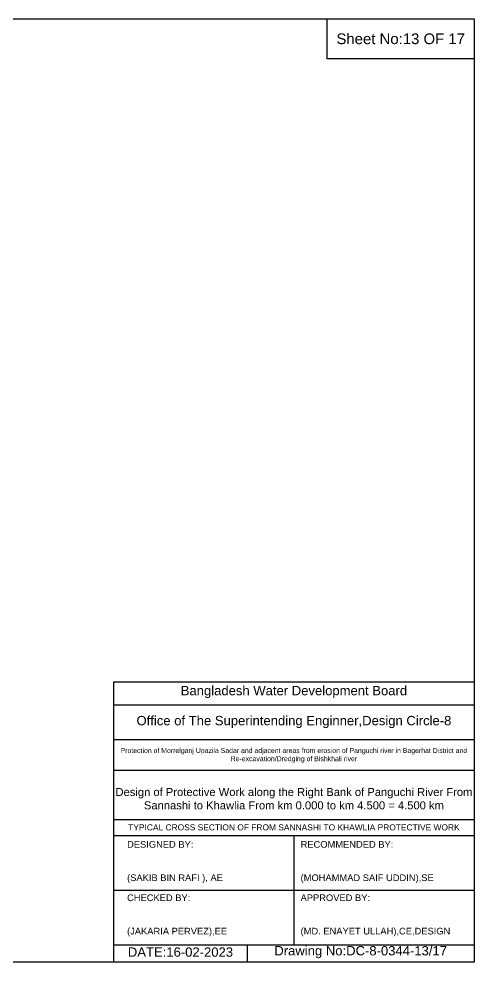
# Model space of a CAD drawing. Header units: inches. Extents: x 89000 to 337533, y -10828 to 570.
# Drawn here: x 275736 to 279147, y -9809 to -2738 of the extents above; entities that cross this region are included whole.
import ezdxf

# ---------------------------------------------------------------- set-up
doc = ezdxf.new("R2010")
doc.units = ezdxf.units.IN
doc.header["$LTSCALE"] = 7
doc.header["$MEASUREMENT"] = 0
doc.styles.get("Standard").update_dxf_attribs({"font": 'arial.ttf'})

msp = doc.modelspace()

# ---------------------------------------------------------------- linework, layer by layer
for points in [[(269146.94358, -2737.74334), (279146.94358, -2737.74334), (279146.94358, -9808.74334), (269146.94358, -9808.74334)], [(278046.94358, -2737.74334), (279146.94358, -2737.74334), (279146.94358, -3037.74334), (278046.94358, -3037.74334)]]:
    msp.add_lwpolyline(points, close=True)
for points in [[(276446.94358, -9808.74334), (276446.94358, -7708.74334), (279146.94358, -7708.74334)], [(276446.94358, -7878.74334), (279146.94358, -7878.74334)], [(276446.94358, -8138.74334), (279146.94358, -8138.74334)], [(276446.94358, -8368.74334), (279146.94358, -8368.74334)], [(276446.94358, -8738.74334), (279146.94358, -8738.74334)], [(276446.94358, -8858.74334), (279146.94358, -8858.74334)], [(277796.94358, -8858.74334), (277796.94358, -9678.74334)], [(276446.94358, -9268.74334), (279146.94358, -9268.74334)], [(276446.94358, -9678.74334), (279146.94358, -9678.74334)], [(277446.94358, -9678.74334), (277446.94358, -9808.74334)]]:
    msp.add_lwpolyline(points)

# ---------------------------------------------------------------- texts
at = {"attachment_point": 5}
for s, insert, char_height in [('Sheet No:13 OF 17', (278596.94358, -2887.74334), 80), ('Bangladesh Water Development Board', (277796.94358, -7783.74334), 70), ('Office of The Superintending Enginner,Design Circle-8', (277796.94358, -8008.74334), 70)]:
    msp.add_mtext(s, dxfattribs=dict(at, insert=insert, char_height=char_height))
for s, insert, char_height, width, attachment_point in [('Protection of Morrelganj Upazila Sadar and adjacent areas from erosion of Panguchi river in Bagerhat District and Re-excavation/Dredging of Bishkhali river', (277796.94358, -8258.74334), 37, 2800, 5), ('Design of Protective Work along the Right Bank of Panguchi River From Sannashi to Khawlia From km 0.000 to km 4.500 = 4.500 km', (277796.94358, -8583.74334), 60, 2700, 5), ('TYPICAL CROSS SECTION OF FROM SANNASHI TO KHAWLIA PROTECTIVE WORK', (277796.94358, -8798.74334), 45, 2800, 5), ('DESIGNED BY:^J^J^J(SAKIB BIN RAFI ), AE', (276546.94358, -9058.74334), 50, 1400, 4), ('RECOMMENDED BY:^J^J^J(MOHAMMAD SAIF UDDIN),SE', (277846.94358, -9058.74334), 50, 1400, 4), ('CHECKED BY:^J^J^J(JAKARIA PERVEZ),EE', (276546.94358, -9458.74334), 50, 1400, 4), ('APPROVED BY:^J^J^J(MD. ENAYET ULLAH),CE,DESIGN', (277846.94358, -9458.74334), 50, 1400, 4), ('Drawing No:DC-8-0344-13/17', (278296.94358, -9733.74334), 70, 2200, 5), ('DATE:16-02-2023', (276946.94358, -9733.74334), 70, 1400, 5)]:
    msp.add_mtext(s, dxfattribs=dict(insert=insert, char_height=char_height, width=width, attachment_point=attachment_point))

doc.saveas('drawing.dxf')
